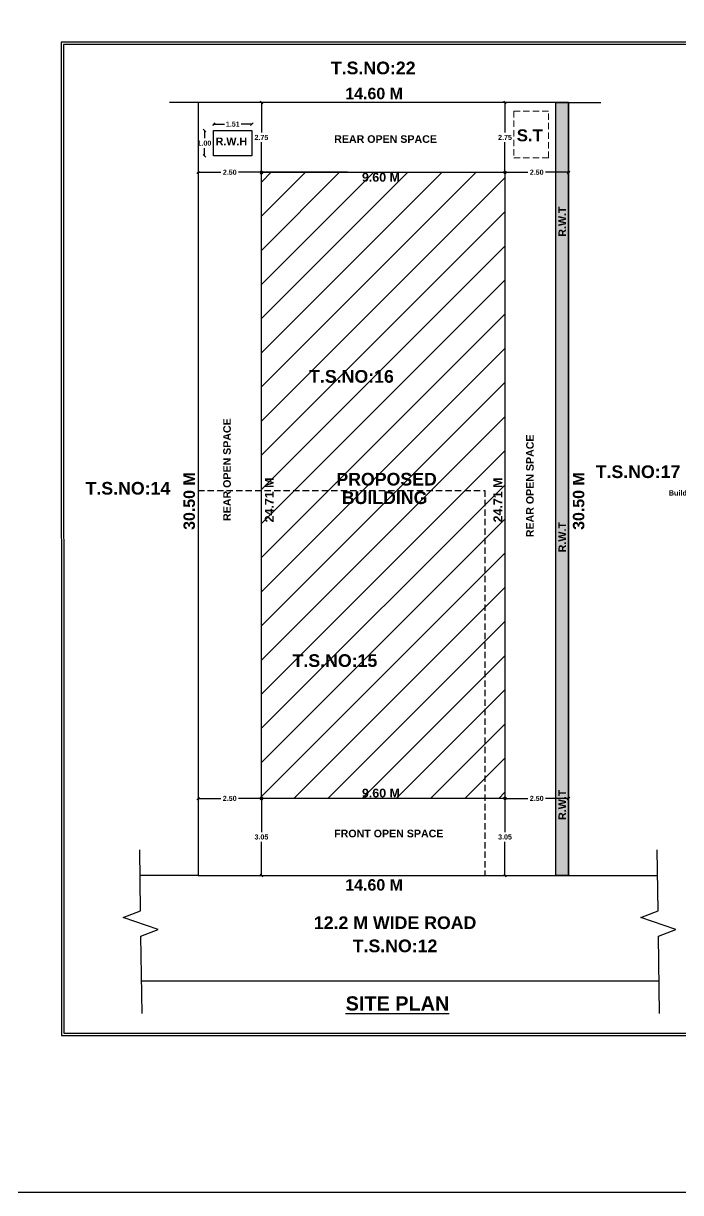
# Model space of a CAD drawing. Header units: metres. Extents: x 7583 to 7845, y 447 to 541.
# Drawn here: x 7703.61 to 7729.51, y 449.48 to 495.61 of the extents above; entities that cross this region are included whole.
import ezdxf

# ---------------------------------------------------------------- set-up
doc = ezdxf.new("R2010")
doc.units = ezdxf.units.M
doc.linetypes.add('HIDDEN', pattern=[0.375, 0.25, -0.125])
doc.linetypes.add('HIDDEN2', pattern=[0.1875, 0.125, -0.0625])
doc.styles.get("Standard").update_dxf_attribs({"font": 'arialbd.ttf'})
doc.styles.add('style1', font='arialbd.ttf')
doc.styles.add('style4', font='arialbd.ttf', dxfattribs={"height": 3.81})
doc.dimstyles.get("Standard").update_dxf_attribs({"dimtxt": 0.2, "dimasz": 0.1, "dimexe": 0.18, "dimexo": 0.0625, "dimgap": 0.09, "dimtad": 0, "dimtih": 1, "dimtoh": 1, "dimzin": 0, "dimdsep": 46, "dimtxsty": 'Standard', "dimblk": 'OBLIQUE', "dimcen": 0.09, "dimse1": 1, "dimse2": 1, "dimadec": 0, "dimazin": 0, "dimtfac": 1, "dimtofl": 0, "dimtmove": 0, "dimatfit": 3, "dimfxl": 0, "dimtolj": 1, "dimtzin": 0, "dimarcsym": 0})

# ---------------------------------------------------------------- blocks, each defined once
blk = doc.blocks.new('_Oblique')
at = {"color": 0, "linetype": 'ByBlock', "lineweight": -2}
blk.add_line((-0.5, -0.5), (0.5, 0.5), dxfattribs=at)
blk = doc.blocks.new('*D304')
at = {"color": 0, "lineweight": -2}
for p, q in [((7712.989, 492.484), (7712.989, 491.301)), ((7712.989, 489.734), (7712.989, 490.917))]:
    blk.add_line(p, q, dxfattribs=at)
at = {"layer": 'Defpoints', "color": 0}
for p in [(7712.989, 492.484), (7712.989, 492.484), (7712.989, 489.734)]:
    blk.add_point(p, dxfattribs=at)
at = {"color": 0, "lineweight": -2, "xscale": 0.1, "yscale": 0.1, "zscale": 0.1}
for p, rotation in [((7712.989, 492.484), 90), ((7712.989, 489.734), 270)]:
    blk.add_blockref('_Oblique', p, dxfattribs=dict(at, rotation=rotation))
at = {"color": 0, "insert": (7712.989, 491.109), "char_height": 0.2, "attachment_point": 5}
blk.add_mtext('\\A1;2.75', dxfattribs=at)
blk = doc.blocks.new('*D305')
at = {"color": 0, "lineweight": -2}
for p, q in [((7722.589, 492.484), (7722.589, 491.301)), ((7722.589, 489.734), (7722.589, 490.917))]:
    blk.add_line(p, q, dxfattribs=at)
at = {"layer": 'Defpoints', "color": 0}
for p in [(7722.589, 492.484), (7722.589, 492.484), (7722.589, 489.734)]:
    blk.add_point(p, dxfattribs=at)
at = {"color": 0, "lineweight": -2, "xscale": 0.1, "yscale": 0.1, "zscale": 0.1}
for p, rotation in [((7722.589, 492.484), 90), ((7722.589, 489.734), 270)]:
    blk.add_blockref('_Oblique', p, dxfattribs=dict(at, rotation=rotation))
at = {"color": 0, "insert": (7722.589, 491.109), "char_height": 0.2, "attachment_point": 5}
blk.add_mtext('\\A1;2.75', dxfattribs=at)
blk = doc.blocks.new('*D306')
at = {"color": 0, "lineweight": -2}
for p, q in [((7710.489, 489.734), (7711.388, 489.734)), ((7712.989, 489.734), (7712.091, 489.734))]:
    blk.add_line(p, q, dxfattribs=at)
at = {"layer": 'Defpoints', "color": 0}
for p in [(7710.489, 489.734), (7710.489, 489.734), (7712.989, 489.734)]:
    blk.add_point(p, dxfattribs=at)
at = {"color": 0, "lineweight": -2, "xscale": 0.1, "yscale": 0.1, "zscale": 0.1, "rotation": 180}
blk.add_blockref('_Oblique', (7710.489, 489.734), dxfattribs=at)
at = {"color": 0, "lineweight": -2, "xscale": 0.1, "yscale": 0.1, "zscale": 0.1}
blk.add_blockref('_Oblique', (7712.989, 489.734), dxfattribs=at)
at = {"color": 0, "insert": (7711.739, 489.734), "char_height": 0.2, "attachment_point": 5}
blk.add_mtext('\\A1;2.50', dxfattribs=at)
blk = doc.blocks.new('*D307')
at = {"color": 0, "lineweight": -2}
for p, q in [((7722.589, 489.734), (7723.488, 489.734)), ((7725.089, 489.734), (7724.191, 489.734))]:
    blk.add_line(p, q, dxfattribs=at)
at = {"layer": 'Defpoints', "color": 0}
for p in [(7722.589, 489.734), (7725.089, 489.734), (7725.089, 489.734)]:
    blk.add_point(p, dxfattribs=at)
at = {"color": 0, "lineweight": -2, "xscale": 0.1, "yscale": 0.1, "zscale": 0.1, "rotation": 180}
blk.add_blockref('_Oblique', (7722.589, 489.734), dxfattribs=at)
at = {"color": 0, "lineweight": -2, "xscale": 0.1, "yscale": 0.1, "zscale": 0.1}
blk.add_blockref('_Oblique', (7725.089, 489.734), dxfattribs=at)
at = {"color": 0, "insert": (7723.839, 489.734), "char_height": 0.2, "attachment_point": 5}
blk.add_mtext('\\A1;2.50', dxfattribs=at)
blk = doc.blocks.new('*D308')
at = {"color": 0, "lineweight": -2}
for p, q in [((7710.489, 465.029), (7711.388, 465.029)), ((7712.989, 465.029), (7712.091, 465.029))]:
    blk.add_line(p, q, dxfattribs=at)
at = {"layer": 'Defpoints', "color": 0}
for p in [(7710.489, 465.029), (7710.489, 465.029), (7712.989, 465.029)]:
    blk.add_point(p, dxfattribs=at)
at = {"color": 0, "lineweight": -2, "xscale": 0.1, "yscale": 0.1, "zscale": 0.1, "rotation": 180}
blk.add_blockref('_Oblique', (7710.489, 465.029), dxfattribs=at)
at = {"color": 0, "lineweight": -2, "xscale": 0.1, "yscale": 0.1, "zscale": 0.1}
blk.add_blockref('_Oblique', (7712.989, 465.029), dxfattribs=at)
at = {"color": 0, "insert": (7711.739, 465.029), "char_height": 0.2, "attachment_point": 5}
blk.add_mtext('\\A1;2.50', dxfattribs=at)
blk = doc.blocks.new('*D309')
at = {"color": 0, "lineweight": -2}
for p, q in [((7722.589, 465.029), (7723.488, 465.029)), ((7725.089, 465.029), (7724.191, 465.029))]:
    blk.add_line(p, q, dxfattribs=at)
at = {"layer": 'Defpoints', "color": 0}
for p in [(7722.589, 465.029), (7725.089, 465.029), (7725.089, 465.029)]:
    blk.add_point(p, dxfattribs=at)
at = {"color": 0, "lineweight": -2, "xscale": 0.1, "yscale": 0.1, "zscale": 0.1, "rotation": 180}
blk.add_blockref('_Oblique', (7722.589, 465.029), dxfattribs=at)
at = {"color": 0, "lineweight": -2, "xscale": 0.1, "yscale": 0.1, "zscale": 0.1}
blk.add_blockref('_Oblique', (7725.089, 465.029), dxfattribs=at)
at = {"color": 0, "insert": (7723.839, 465.029), "char_height": 0.2, "attachment_point": 5}
blk.add_mtext('\\A1;2.50', dxfattribs=at)
blk = doc.blocks.new('*D310')
at = {"color": 0, "lineweight": -2}
for p, q in [((7722.589, 465.029), (7722.589, 463.699)), ((7722.589, 461.984), (7722.589, 463.315))]:
    blk.add_line(p, q, dxfattribs=at)
at = {"layer": 'Defpoints', "color": 0}
for p in [(7722.589, 465.029), (7722.589, 461.984), (7722.589, 461.984)]:
    blk.add_point(p, dxfattribs=at)
at = {"color": 0, "lineweight": -2, "xscale": 0.1, "yscale": 0.1, "zscale": 0.1}
for p, rotation in [((7722.589, 465.029), 90), ((7722.589, 461.984), 270)]:
    blk.add_blockref('_Oblique', p, dxfattribs=dict(at, rotation=rotation))
at = {"color": 0, "insert": (7722.589, 463.507), "char_height": 0.2, "attachment_point": 5}
blk.add_mtext('\\A1;3.05', dxfattribs=at)
blk = doc.blocks.new('*D301')
at = {"color": 0, "lineweight": -2}
for p, q in [((7710.742, 491.386), (7710.742, 491.076)), ((7710.742, 490.382), (7710.742, 490.692))]:
    blk.add_line(p, q, dxfattribs=at)
at = {"layer": 'Defpoints', "color": 0}
for p in [(7711.105, 491.386), (7710.742, 490.382), (7711.105, 490.382)]:
    blk.add_point(p, dxfattribs=at)
at = {"color": 0, "lineweight": -2, "xscale": 0.1, "yscale": 0.1, "zscale": 0.1}
for p, rotation in [((7710.742, 491.386), 90), ((7710.742, 490.382), 270)]:
    blk.add_blockref('_Oblique', p, dxfattribs=dict(at, rotation=rotation))
at = {"color": 0, "insert": (7710.742, 490.884), "char_height": 0.2, "attachment_point": 5}
blk.add_mtext('\\A1;1.00', dxfattribs=at)
blk = doc.blocks.new('*D302')
at = {"color": 0, "lineweight": -2}
for p, q in [((7711.105, 491.634), (7711.53, 491.634)), ((7712.612, 491.634), (7712.187, 491.634))]:
    blk.add_line(p, q, dxfattribs=at)
at = {"layer": 'Defpoints', "color": 0}
for p in [(7711.105, 491.386), (7712.612, 491.634), (7712.612, 491.386)]:
    blk.add_point(p, dxfattribs=at)
at = {"color": 0, "lineweight": -2, "xscale": 0.1, "yscale": 0.1, "zscale": 0.1, "rotation": 180}
blk.add_blockref('_Oblique', (7711.105, 491.634), dxfattribs=at)
at = {"color": 0, "lineweight": -2, "xscale": 0.1, "yscale": 0.1, "zscale": 0.1}
blk.add_blockref('_Oblique', (7712.612, 491.634), dxfattribs=at)
at = {"color": 0, "insert": (7711.859, 491.634), "char_height": 0.2, "attachment_point": 5}
blk.add_mtext('\\A1;1.51', dxfattribs=at)
blk = doc.blocks.new('*D303')
at = {"color": 0, "lineweight": -2}
for p, q in [((7712.989, 465.029), (7712.989, 463.699)), ((7712.989, 461.984), (7712.989, 463.315))]:
    blk.add_line(p, q, dxfattribs=at)
at = {"layer": 'Defpoints', "color": 0}
for p in [(7712.989, 465.029), (7712.989, 461.984), (7712.989, 461.984)]:
    blk.add_point(p, dxfattribs=at)
at = {"color": 0, "lineweight": -2, "xscale": 0.1, "yscale": 0.1, "zscale": 0.1}
for p, rotation in [((7712.989, 465.029), 90), ((7712.989, 461.984), 270)]:
    blk.add_blockref('_Oblique', p, dxfattribs=dict(at, rotation=rotation))
at = {"color": 0, "insert": (7712.989, 463.507), "char_height": 0.2, "attachment_point": 5}
blk.add_mtext('\\A1;3.05', dxfattribs=at)
blk = doc.blocks.new('4564646')
at = {"lineweight": 18, "ltscale": 7}
blk.add_text('Building Line', height=0.67966, dxfattribs=at).set_placement((6587.346, 1824.007))

msp = doc.modelspace()

# ---------------------------------------------------------------- hatches: boundary and pattern name
h = msp.add_hatch()
h.set_pattern_fill('GRAVEL', color=8, scale=0.05)
h.set_pattern_definition([(228.0127875, (102.02785, -4.205185), (-10.1600000008, -11.4299999993), [0.17086072, -16.91524182]), (184.969741, (101.91355, -4.332185), (15.23999999397, 1.27000007235), [0.29320236, -29.02702445]), (132.5104471, (101.62145, -4.357585), (12.7000000054, -13.9699999951), [0.20674076, -20.4673614]), (267.273689, (101.12615, -4.675085), (1.27000000266, 25.39999999987), [0.26700226, -26.43321871]), (292.8336542, (101.11345, -4.941785), (-6.35000000053, 15.2399999998), [0.26181685, -25.91990387]), (357.273689, (101.21505, -5.183085), (-25.39999999987, 1.27000000266), [0.26700226, -26.43321871]), (37.6942405, (101.48175, -5.195785), (-16.50999999927, -12.70000000095), [0.35309683, -34.95655766]), (72.2553284, (101.76115, -4.979885), (8.8900000024, 27.93999999924), [0.33335976, -33.0026283]), (121.4295656, (101.86275, -4.662385), (-10.16000000144, 16.5099999991), [0.2679065, -26.52277285]), (175.2363583, (101.72305, -4.43379), (13.9699999998, -1.2700000022), [0.30585664, -14.98696847]), (222.3974378, (101.41825, -4.408385), (-15.23999999951, -13.97000000053), [0.39553896, -39.15838626]), (138.8140748, (102.38345, -4.68779), (-8.8899999995, 7.6200000006), [0.13500227, -13.36528291]), (171.4692344, (102.28185, -4.598885), (16.51000000044, -2.5399999971), [0.256841, -25.4273195]), (225, (102.02785, -4.5608), (-2e-16, -1.27), [0.17960467, -1.61644655]), (203.1985905, (101.93895, -4.40839), (6.35, 2.5399999996), [0.09672066, -9.57531118]), (291.8014095, (101.85005, -4.44649), (-1.27, 3.81), [0.1367828, -6.7023765]), (30.9637565, (101.90085, -4.57349), (3.81, 2.54), [0.22215983, -7.18314908]), (161.565051, (102.09135, -4.4592), (2.54, -1.27), [0.16064357, -3.85544906]), (16.3895403, (101.11345, -4.446485), (12.7, 3.81), [0.225044, -22.27941334]), (70.346176, (101.32935, -4.382985), (-5.0800000005, -13.9699999998), [0.18879947, -18.69110784]), (293.1985905, (102.09135, -4.20519), (-2.5399999996, 6.35), [0.19344005, -9.4785918]), (343.6104597, (102.16755, -4.382985), (-12.70000000027, 3.8099999991), [0.225044, -22.27941334]), (339.4439548, (101.11345, -5.23389), (-6.35, 2.54), [0.2170176, -10.63386716]), (294.7751406, (101.31665, -5.310085), (-6.3500000076, 13.9699999966), [0.18183606, -18.0017967]), (66.8014095, (102.10405, -5.47519), (2.5399999996, 6.35), [0.19344005, -9.4785918]), (17.3540246, (102.18025, -5.297385), (-16.5099999997, -5.0800000011), [0.21289137, -21.076188]), (69.4439548, (101.48175, -5.47519), (-2.54, -6.35), [0.1085088, -10.74237596]), (101.3099325, (102.02785, -5.47519), (-1.27, 5.08), [0.0647573, -6.41099748]), (165.9637565, (102.01515, -5.4117), (3.81, -1.27), [0.26181685, -4.9745273]), (186.009006, (101.76115, -5.348185), (12.69999999993, 1.27000000066), [0.2426335, -24.02068243]), (303.6900675, (101.90085, -4.6878), (-1.27, 2.54), [0.18316194, -4.39588818]), (353.1572266, (102.00245, -4.840185), (21.59000000013, -2.53999999887), [0.31977838, -31.65800453]), (60.9453959, (102.31995, -4.87829), (-5.0800000001, -8.89), [0.13075412, -12.94469616]), (90, (102.3835, -4.764), (-1.27, 1.27), [0.0762, -1.1938]), (120.2564372, (101.73575, -5.310085), (5.0799999994, -8.8900000004), [0.17643348, -17.46697039]), (48.0127875, (101.64685, -5.157685), (10.1600000008, 11.4299999993), [0.34172144, -16.7443811]), (0, (101.8755, -4.9037), (1.27, 1.27), [0.3302, -0.9398]), (325.3048465, (102.20565, -4.903685), (12.7000000048, -8.8899999931), [0.20080478, -19.87965836]), (254.054604, (102.37075, -5.01799), (-1.27, -5.08), [0.18491454, -9.06082502]), (207.6459754, (102.31995, -5.195785), (-24.1300000009, -12.6999999983), [0.30107255, -29.80623221]), (175.42607874, (102.05325, -5.335485), (-16.51, 1.27), [0.31851473, -31.53292323])])
h.paths.add_polyline_path([(7724.589, 461.984), (7725.089, 461.984), (7725.089, 492.484), (7724.589, 492.484)])
h.paths.add_polyline_path([(7725.074, 474.666), (7725.074, 476.009), (7724.622, 476.009), (7724.622, 474.666)], flags=24)
h.paths.add_polyline_path([(7725.074, 464.105), (7725.074, 465.448), (7724.622, 465.448), (7724.622, 464.105)], flags=24)
h.paths.add_polyline_path([(7725.074, 487.118), (7725.074, 488.461), (7724.622, 488.461), (7724.622, 487.118)], flags=24)
h = msp.add_hatch()
h.set_pattern_fill('ANSI31', color=256, scale=0.3)
h.set_pattern_definition([(45, (-71.1413, 113.9282), (-0.67351921, 0.67351921), [])])
h.paths.add_polyline_path([(7721.789, 477.184), (7721.789, 465.029), (7722.589, 465.029), (7722.589, 489.734), (7712.989, 489.734), (7712.989, 477.184)])
h.paths.add_polyline_path([(7721.789, 477.184), (7712.989, 477.184), (7712.989, 465.029), (7721.789, 465.029)], flags=17)
h.paths.add_polyline_path([(7722.572, 475.832), (7722.572, 477.775), (7722.045, 477.775), (7722.045, 475.832)], flags=24)
h.paths.add_polyline_path([(7713.562, 475.832), (7713.562, 477.775), (7713.034, 477.775), (7713.034, 475.832)], flags=25)
h.paths.add_polyline_path([(7716.862, 489.267), (7718.536, 489.267), (7718.536, 489.803), (7716.862, 489.803)], flags=9)
h.paths.add_polyline_path([(7715.813, 477.237), (7720.03, 477.237), (7720.03, 478.013), (7715.813, 478.013)], flags=24)
h.paths.add_polyline_path([(7714.74, 481.293), (7718.337, 481.293), (7718.337, 482.069), (7714.74, 482.069)], flags=24)
h.paths.add_polyline_path([(7716.862, 464.97), (7718.536, 464.97), (7718.536, 465.506), (7716.862, 465.506)], flags=9)
h.paths.add_polyline_path([(7716.025, 476.506), (7719.66, 476.506), (7719.66, 477.282), (7716.025, 477.282)], flags=25)
h.paths.add_polyline_path([(7714.089, 470.079), (7717.686, 470.079), (7717.686, 470.856), (7714.089, 470.856)], flags=24)

# ---------------------------------------------------------------- linework, layer by layer
for p, q in [((7710.489, 492.484), (7709.371, 492.484)), ((7725.089, 492.484), (7710.489, 492.484)), ((7710.489, 492.484), (7710.489, 461.984)), ((7724.589, 461.984), (7724.589, 492.484)), ((7725.089, 492.484), (7726.364, 492.484)), ((7725.089, 461.984), (7725.089, 492.484)), ((7716.38, 489.734), (7712.989, 489.734)), ((7712.989, 489.734), (7722.589, 489.734)), ((7712.989, 465.029), (7712.989, 489.734)), ((7712.989, 488.285), (7712.989, 489.505)), ((7720.149, 489.734), (7722.589, 489.734)), ((7722.589, 489.734), (7722.589, 465.029)), ((7712.989, 476.57), (7712.989, 480.344)), ((7722.589, 465.029), (7712.989, 465.029)), ((7710.489, 461.984), (7708.205, 461.984)), ((7710.489, 461.984), (7725.089, 461.984)), ((7725.089, 461.984), (7728.6, 461.984)), ((7728.66, 457.825), (7708.265, 457.825))]:
    msp.add_line(p, q)
at = {"linetype": 'HIDDEN2', "ltscale": 2}
for p, q in [((7710.489, 477.184), (7721.789, 477.184)), ((7721.789, 477.184), (7721.789, 461.984))]:
    msp.add_line(p, q, dxfattribs=at)
for points in [[(7614.066, 522.987), (7825.601, 522.987), (7825.601, 449.476), (7614.066, 449.476)], [(7757.649, 494.874), (7705.095, 494.874), (7705.106, 455.669), (7757.661, 455.669)], [(7757.554, 494.779), (7705.19, 494.779), (7705.201, 455.764), (7757.566, 455.764)], [(7724.589, 492.484), (7725.089, 492.484), (7725.089, 461.984), (7724.589, 461.984)], [(7712.612, 491.386), (7712.612, 490.382), (7711.105, 490.382), (7711.105, 491.386)]]:
    msp.add_lwpolyline(points, close=True)
at = {"linetype": 'HIDDEN', "lineweight": 15}
msp.add_lwpolyline([(7722.932, 490.304), (7724.309, 490.304), (7724.309, 492.146), (7722.932, 492.146)], close=True, dxfattribs=at)
at = {"linetype": 'Continuous', "ltscale": 0.2}
for points in [[(7708.284, 456.543), (7708.239, 459.595), (7708.921, 459.855), (7707.543, 460.334), (7708.225, 460.593), (7708.19, 462.997)], [(7728.679, 456.543), (7728.634, 459.595), (7729.316, 459.855), (7727.938, 460.334), (7728.62, 460.593), (7728.585, 462.997)]]:
    msp.add_lwpolyline(points, dxfattribs=at)

# ---------------------------------------------------------------- block references
at = {"lineweight": 20, "xscale": 0.3021962848442736, "yscale": 0.3021962848442736, "zscale": 0.3021962848442736}
msp.add_blockref('4564646', (5738.373, -74.229), dxfattribs=at)

# ---------------------------------------------------------------- texts
at = {"lineweight": 25, "style": 'style4'}
for s, height, p in [('T.S.NO:22', 0.5, (7715.726, 493.601)), ('14.60 M', 0.45, (7716.295, 492.617)), ('REAR OPEN SPACE', 0.3, (7715.855, 490.895)), ('9.60 M', 0.35, (7716.952, 489.362)), ('T.S.NO:16', 0.5, (7714.869, 481.431)), ('T.S.NO:17', 0.5, (7726.164, 477.67)), ('T.S.NO:14', 0.5, (7706.058, 477.017)), ('PROPOSED', 0.5, (7715.942, 477.375)), ('BUILDING', 0.5, (7716.155, 476.644)), ('T.S.NO:15', 0.5, (7714.218, 470.218)), ('9.60 M', 0.35, (7716.952, 465.066)), ('FRONT OPEN SPACE', 0.3, (7715.855, 463.495)), ('14.60 M', 0.45, (7716.295, 461.392)), ('12.2 M WIDE ROAD', 0.5, (7715.056, 459.875)), ('T.S.NO:12', 0.5, (7716.587, 458.96))]:
    msp.add_text(s, height=height, dxfattribs=at).set_placement(p)
at = {"linetype": 'HIDDEN', "lineweight": 15, "style": 'style1'}
for s, height, p in [('S.T', 0.4726, (7723.053, 490.956)), ('R.W.H', 0.3013, (7711.185, 490.802))]:
    msp.add_text(s, height=height, dxfattribs=at).set_placement(p)
for p in [(7724.999, 487.193), (7724.999, 474.741), (7724.999, 464.18)]:
    msp.add_text('R.W.T', height=0.3013, rotation=90, dxfattribs=at).set_placement(p)
at = {"lineweight": 25, "style": 'style4'}
for s, height, p in [('REAR OPEN SPACE', 0.3, (7711.782, 475.978)), ('REAR OPEN SPACE', 0.3, (7723.722, 475.336)), ('30.50 M', 0.45, (7710.367, 475.625)), ('24.71 M', 0.35, (7713.473, 475.92)), ('24.71 M', 0.35, (7722.484, 475.92)), ('30.50 M', 0.45, (7725.714, 475.625))]:
    msp.add_text(s, height=height, rotation=90, dxfattribs=at).set_placement(p)
at = {"insert": (7718.351, 456.936), "char_height": 0.56, "attachment_point": 5}
msp.add_mtext('\\A1;{\\LSITE PLAN }', dxfattribs=at)

# ---------------------------------------------------------------- dimensions: what is measured, and where the dimension line sits
for base, p1, p2, picture, middle in [((7712.989, 492.484), (7712.989, 489.734), (7712.989, 492.484), '*D304', (7712.989, 491.109)), ((7722.589, 492.484), (7722.589, 489.734), (7722.589, 492.484), '*D305', (7722.589, 491.109)), ((7712.989369451, 461.984132335), (7712.989369451, 465.029132335), (7712.989369451, 461.984132335), '*D303', (7712.989369451, 463.506632335)), ((7722.589369451, 461.984132335), (7722.589369451, 465.029132335), (7722.589369451, 461.984132335), '*D310', (7722.589369451, 463.506632335))]:
    dim = msp.add_linear_dim(base=base, p1=p1, p2=p2, angle=90, dimstyle='Standard', override={"dimfxl": 3, "dimfxlon": 1, "dimarcsym": 2})
    dim.commit()
    dim.dimension.update_dxf_attribs({"geometry": picture, "text_midpoint": middle})
dim = msp.add_aligned_dim(p1=(7711.105, 491.386), p2=(7711.105, 490.382), distance=-0.363, dimstyle='Standard', override={"dimscale": 1})
dim.commit()
dim.dimension.update_dxf_attribs({"geometry": '*D301', "text_midpoint": (7710.742, 490.884)})
dim = msp.add_linear_dim(base=(7712.612, 491.634), p1=(7711.105, 491.386), p2=(7712.612, 491.386), angle=0, dimstyle='Standard', override={"dimscale": 1})
dim.commit()
dim.dimension.update_dxf_attribs({"geometry": '*D302', "text_midpoint": (7711.859, 491.634), "dimtype": 161})
for base, p1, p2, picture, middle in [((7710.489, 489.734), (7712.989, 489.734), (7710.489, 489.734), '*D306', (7711.739, 489.734)), ((7725.089, 489.734), (7722.589, 489.734), (7725.089, 489.734), '*D307', (7723.839, 489.734)), ((7710.489, 465.029), (7712.989, 465.029), (7710.489, 465.029), '*D308', (7711.739, 465.029)), ((7725.089, 465.029), (7722.589, 465.029), (7725.089, 465.029), '*D309', (7723.839, 465.029))]:
    dim = msp.add_linear_dim(base=base, p1=p1, p2=p2, dimstyle='Standard', override={"dimfxl": 3, "dimfxlon": 1, "dimarcsym": 2})
    dim.commit()
    dim.dimension.update_dxf_attribs({"geometry": picture, "text_midpoint": middle})

doc.saveas('drawing.dxf')
